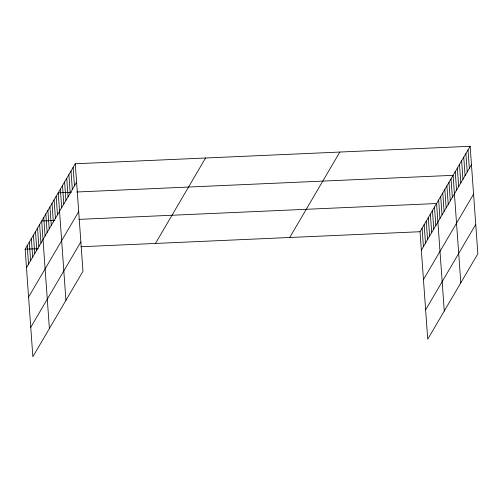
<?xml version="1.0" encoding="UTF-8"?>
<svg xmlns="http://www.w3.org/2000/svg" width="503" height="503" viewBox="0 0 503 503"><rect width="100%" height="100%" fill="white"/><g stroke="black" fill="none" stroke-linecap="round" stroke-linejoin="round"><path stroke-width="0.75" d="M75.268 163.771L82.97 271.274L32.858 356.715L25.15 249.218L75.268 163.771L470.142 146.285L477.85 253.782L427.732 339.229L420.03 231.726L470.142 146.285M26.477 267.69L76.588 182.243M28.583 297.066L78.694 211.625M30.752 327.34L80.864 241.893M155.458 243.446L205.576 157.999M289.722 237.498L339.833 152.051M421.351 250.198L471.468 164.758M423.457 279.58L473.575 194.133M425.626 309.848L475.744 224.407M71.413 192.24L58.229 192.819L65.931 300.322M76.84 191.995L453.102 175.333L460.811 282.837M54.877 220.433L41.686 221.018L49.395 328.522M78.921 219.371L436.566 203.533L444.275 311.03M25.15 249.218L38.335 248.633M80.996 246.74L420.03 231.726M468.016 149.913L469.337 168.386M465.885 153.547L467.212 172.02M463.753 157.175L465.08 175.648M461.622 160.809L462.949 179.282M459.497 164.443L460.817 182.91M457.365 168.071L458.686 186.544M455.234 171.705L456.561 190.178M451.04 178.861L452.36 197.333M448.972 182.382L450.292 200.854M446.903 185.909L448.23 204.381M444.834 189.436L446.161 207.902M442.766 192.957L444.092 211.43M440.703 196.484L442.024 214.957M438.635 200.005L439.955 218.478M434.498 207.054L435.824 225.526M432.429 210.581L433.756 229.054M430.367 214.108L431.687 232.581M428.298 217.629L429.625 236.102M426.23 221.157L427.556 239.629M424.161 224.678L425.488 243.15M422.099 228.205L423.419 246.677M73.136 167.398L74.463 185.871M71.005 171.033L72.331 189.505M68.873 174.667L70.2 193.139M66.748 178.295L68.068 196.767M64.617 181.929L65.937 200.401M62.485 185.557L63.812 204.029M60.354 189.191L61.68 207.664M56.16 196.346L57.48 214.819M54.091 199.873L55.418 218.346M52.023 203.394L53.349 221.867M49.954 206.922L51.281 225.394M47.892 210.443L49.212 228.915M45.823 213.97L47.144 232.443M43.755 217.491L45.081 235.964M39.624 224.545L40.944 243.018M37.555 228.066L38.876 246.539M35.487 231.594L36.813 250.066M33.418 235.115L34.745 253.587M31.349 238.642L32.676 257.115M29.287 242.169L30.608 260.636M27.219 245.69L28.539 264.163"/></g></svg>
